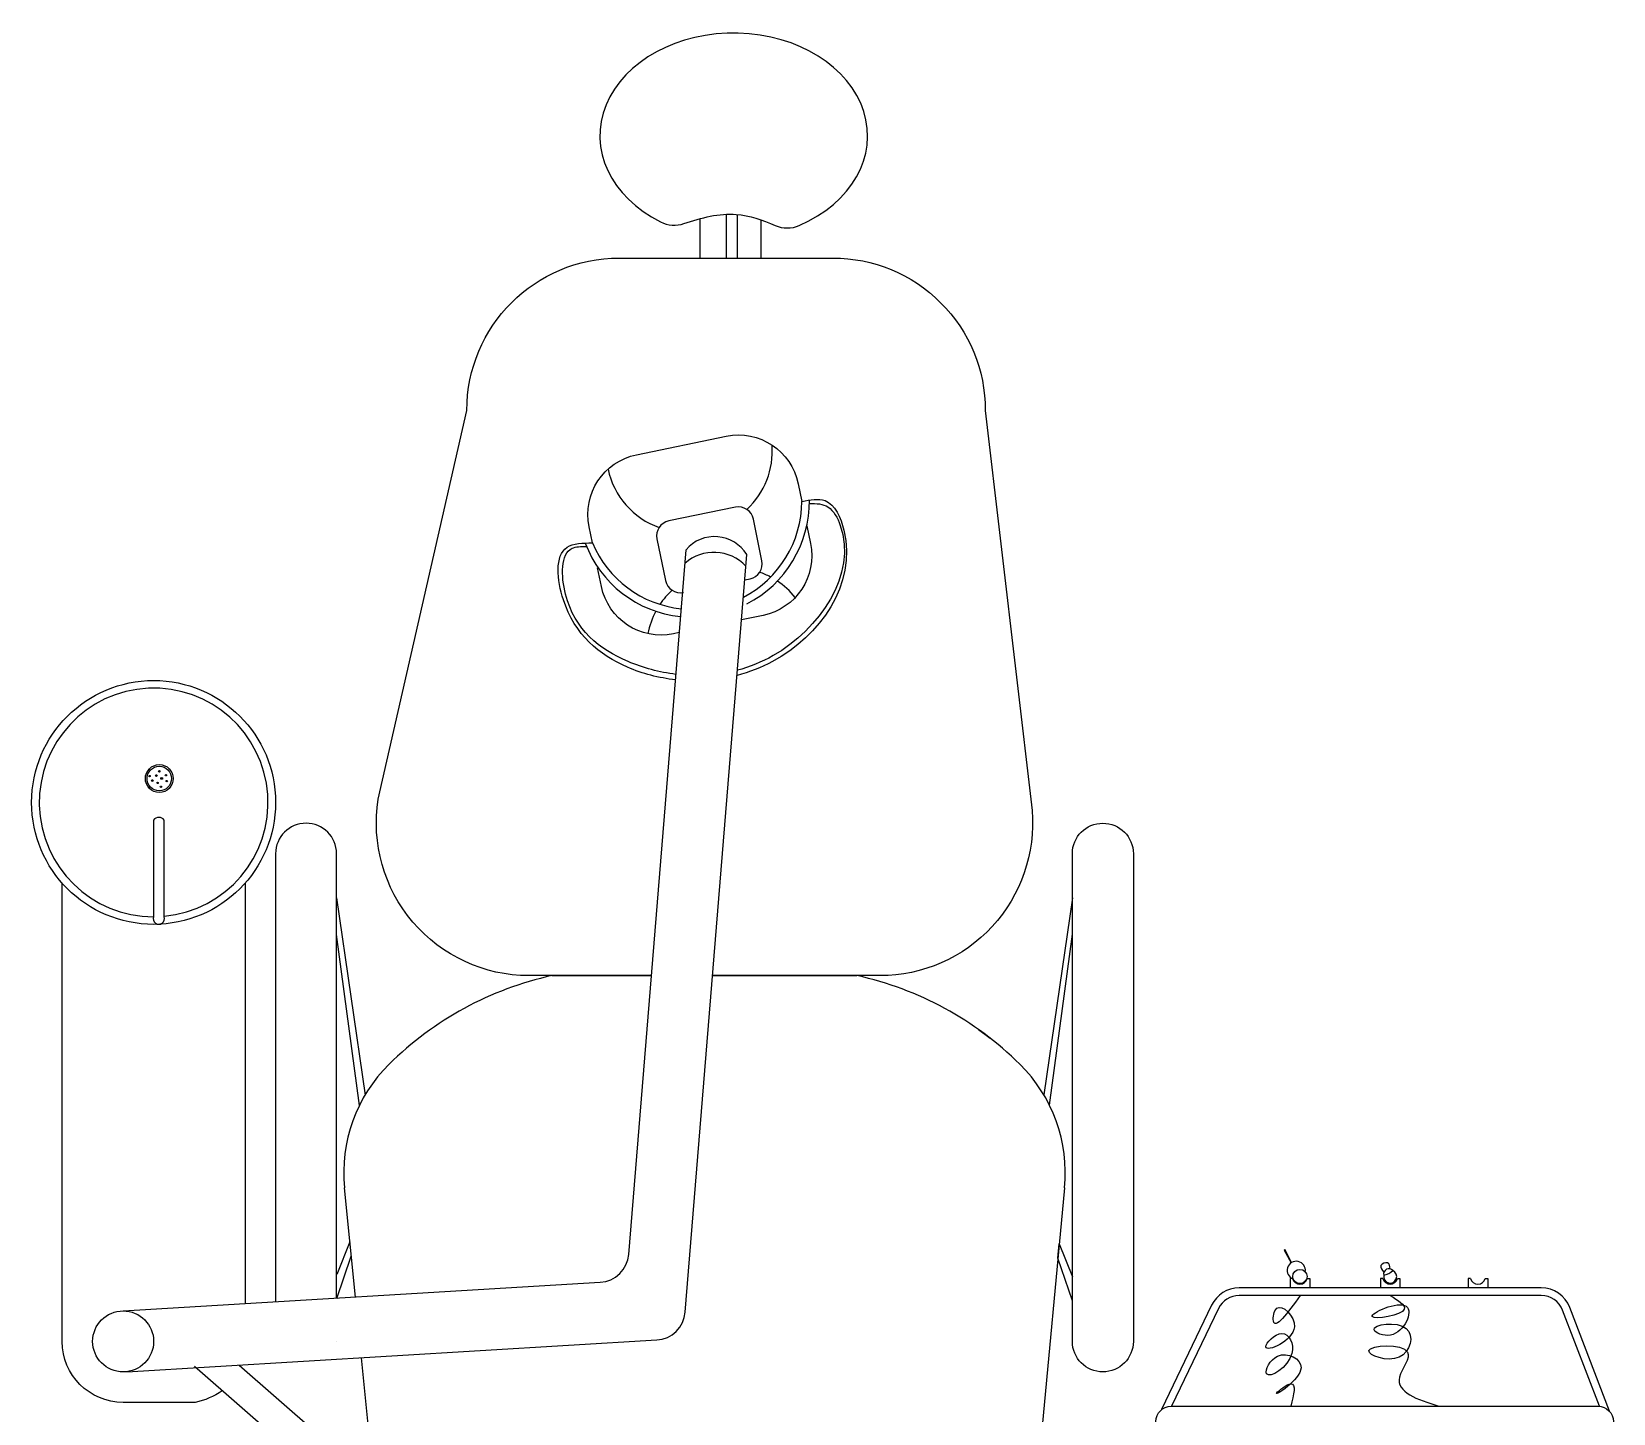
# Model space of a CAD drawing. Header units: metres. Extents: x 3586 to 7307, y 3108 to 6437.
# Drawn here: x 4053.3027 to 4053.4462, y 3261.912 to 3262.0374 of the extents above; entities that cross this region are included whole.
import ezdxf

# ---------------------------------------------------------------- set-up
doc = ezdxf.new("R2010")
doc.units = ezdxf.units.M
doc.layers.add('FURNITURE', color=40, linetype='Continuous')

msp = doc.modelspace()

# ---------------------------------------------------------------- linework, layer by layer
at = {"layer": 'FURNITURE'}
for p, q in [((4053.363286448718, 3262.020459524453), (4053.363286448718, 3262.016897824396)), ((4053.365681156031, 3262.02087693914), (4053.365681156031, 3262.016897824396)), ((4053.366673947228, 3262.020858677155), (4053.366673947228, 3262.016897824396)), ((4053.368844897208, 3262.020354151356), (4053.368844897208, 3262.016897824396)), ((4053.35685181042, 3261.926465276269), (4053.362047107593, 3261.990425071707)), ((4053.361978863648, 3261.921229197124), (4053.367563080759, 3261.989977022748)), ((4053.330346657454, 3261.95881464326), (4053.332928396883, 3261.940923012653)), ((4053.397098130049, 3261.958830625341), (4053.394516390619, 3261.940938994734)), ((4053.332418028462, 3261.939981646967), (4053.330346657454, 3261.955507416308)), ((4053.395026759041, 3261.939997629048), (4053.397098130049, 3261.955523398388)), ((4053.349887043233, 3261.951764502659), (4053.358906804475, 3261.951764502659)), ((4053.364459171557, 3261.951764502659), (4053.37755774427, 3261.951764502659)), ((4053.388595721037, 3261.946866665784), (4053.389646399443, 3261.946085341309)), ((4053.332051178941, 3261.922592887799), (4053.331060225372, 3261.93250242349)), ((4053.396384562131, 3261.93250242349), (4053.391445927836, 3261.879833933127)), ((4053.331549610186, 3261.927608575344), (4053.330353614757, 3261.924638455864)), ((4053.395778740417, 3261.926103542977), (4053.395902134619, 3261.927406871559)), ((4053.395902134619, 3261.927406871559), (4053.397098130049, 3261.924436752079)), ((4053.416374172753, 3261.926917253714), (4053.416315500725, 3261.926854797402)), ((4053.416984955205, 3261.925718660606), (4053.416374172753, 3261.926917253714)), ((4053.330353614757, 3261.922449852342), (4053.331673004388, 3261.926305246762)), ((4053.397098130049, 3261.922248148556), (4053.395778740417, 3261.926103542977)), ((4053.416315500725, 3261.926854797402), (4053.416936890351, 3261.925687517479)), ((4053.417079016501, 3261.924267177671), (4053.416854545286, 3261.924267177671)), ((4053.416854545286, 3261.924267177671), (4053.416854545286, 3261.923421758627)), ((4053.418409673302, 3261.924267177671), (4053.418634144517, 3261.924267177671)), ((4053.418634144517, 3261.924267177671), (4053.418634144517, 3261.923421758627)), ((4053.425265969476, 3261.924267177671), (4053.425041498261, 3261.924267177671)), ((4053.425041498261, 3261.924267177671), (4053.425041498261, 3261.923421758627)), ((4053.426596626276, 3261.924267177671), (4053.426821097491, 3261.924267177671)), ((4053.426821097491, 3261.924267177671), (4053.426821097491, 3261.923421758627)), ((4053.433230210629, 3261.924267177671), (4053.433005739414, 3261.924267177671)), ((4053.433005739414, 3261.924267177671), (4053.433005739414, 3261.923421758627)), ((4053.434560867429, 3261.924267177671), (4053.434785338645, 3261.924267177671)), ((4053.434785338645, 3261.924267177671), (4053.434785338645, 3261.923421758627)), ((4053.310977166728, 3261.921326731518), (4053.354259774047, 3261.923927211416)), ((4053.439636355336, 3261.923421758627), (4053.412226240417, 3261.923421758627)), ((4053.439636355336, 3261.922729991101), (4053.412226240417, 3261.922729991101)), ((4053.409730536242, 3261.921849735649), (4053.405193585797, 3261.912374890748)), ((4053.410354462286, 3261.921550973867), (4053.406106946582, 3261.912680576671)), ((4053.444914661671, 3261.912675815747), (4053.441574370202, 3261.921396968231)), ((4053.44582952707, 3261.912221275753), (4053.442220375158, 3261.921644394801)), ((4053.311309067149, 3261.915802552851), (4053.359386827275, 3261.918691132271)), ((4053.336051692714, 3261.882587750066), (4053.332602279821, 3261.917081879004))]:
    msp.add_line(p, q, dxfattribs=at)
for points in [[(4053.358906804475, 3261.951764502659), (4053.347790283162, 3261.951764502659, -0.4613092169041597), (4053.334127438027, 3261.96777783086), (4053.342161060149, 3262.003062473878, -0.414213562373095), (4053.355996410668, 3262.016897824396), (4053.375365901394, 3262.016897824396, -0.414213562373095), (4053.389201251913, 3262.003062473878), (4053.393443049423, 3261.966736932099, -0.4385231643799427), (4053.37965450434, 3261.951764502659), (4053.364459171557, 3261.951764502659)], [(4053.353556268893, 3261.991043204665), (4053.353253869257, 3261.992513715465, -0.414213562373095), (4053.357559849802, 3261.999049153264), (4053.365690913559, 3262.000721246203, -0.414213562373095), (4053.372226351358, 3261.996415265658), (4053.372557419442, 3261.994805345753)], [(4053.367377337427, 3261.987690318993), (4053.367857375933, 3261.98778903535, 0.414213562373095), (4053.368933871069, 3261.9894228948), (4053.368157756814, 3261.993196987939, 0.4142135623730906), (4053.366523897364, 3261.994273483076), (4053.360485827606, 3261.993031798825, 0.414213562373095), (4053.35940933247, 3261.991397939375), (4053.360185446725, 3261.987623846236, 0.4142135623730919), (4053.361819306174, 3261.986547351099)], [(4053.37301155047, 3261.992596994618), (4053.373341079984, 3261.990994556486, -0.414213562373095), (4053.369035099439, 3261.984459118688), (4053.367082254952, 3261.984057530707)], [(4053.361435566477, 3261.982896331113), (4053.360904035681, 3261.982787025748, -0.414213562373095), (4053.354368597883, 3261.987093006293), (4053.354019142885, 3261.988792338192)], [(4053.330346657454, 3261.922490477752), (4053.330346657454, 3261.962832783074, 0.414213562373095), (4053.327579587351, 3261.965599853178), (4053.327579587351, 3261.965599853178, 0.414213562373095), (4053.324812517247, 3261.962832783074), (4053.324812517247, 3261.922157978828)], [(4053.319956300345, 3261.914084765124, -0.1002618610818657), (4053.317507508887, 3261.913019690323), (4053.310977166728, 3261.913025521207, -0.4142135623730929), (4053.305443026521, 3261.918559661414), (4053.305443026521, 3261.960161481487)], [(4053.330346599184, 3261.918541704, 0.001622434133102685), (4053.330346657454, 3261.918559661414)], [(4053.419872802301, 3261.886393410686), (4053.406061001785, 3261.886393410686, -0.414213562373095), (4053.404677466733, 3261.887776945738), (4053.404677466733, 3261.911297041619, -0.414213562373095), (4053.406061001785, 3261.912680576671), (4053.444799983237, 3261.912680576671, -0.414213562373095), (4053.446183518289, 3261.911297041619), (4053.446183518289, 3261.887776945738, -0.414213562373095), (4053.444799983237, 3261.886393410686), (4053.425430492511, 3261.886393410686)]]:
    msp.add_lwpolyline(points, format="xyb", dxfattribs=at)
for points in [[(4053.313744236832, 3261.965880480806), (4053.313744236832, 3261.965880480806), (4053.313744236832, 3261.957105947953)], [(4053.314702277425, 3261.957105947953), (4053.314702277425, 3261.965880480806)], [(4053.322045447143, 3261.960161481487), (4053.322045447143, 3261.921991729366)], [(4053.321495490062, 3261.91641456746), (4053.370681474255, 3261.873411752465), (4053.368861651374, 3261.871327304902), (4053.317440371986, 3261.916284416173)]]:
    msp.add_lwpolyline(points, dxfattribs=at)
msp.add_lwpolyline([(4053.399865200152, 3261.91579259131), (4053.399865200152, 3261.91579259131, -0.414213562373095), (4053.397098130049, 3261.918559661414), (4053.397098130049, 3261.962832783074, -0.414213562373095), (4053.399865200152, 3261.965599853178), (4053.399865200152, 3261.965599853178, -0.414213562373095), (4053.402632270256, 3261.962832783074), (4053.402632270256, 3261.918559661414, -0.414213562373095)], format="xyb", close=True, dxfattribs=at)
for centre, radius in [((4053.313744236832, 3261.967482460842), 0.01106828041485107), ((4053.314258837844, 3261.969653600431), 0.001262798383219604), ((4053.314258837844, 3261.969653600431), 0.001112903233597793), ((4053.313371376471, 3261.969877370619), 6.18496248339021e-05), ((4053.313990325046, 3261.969926848152), 7.42217165413874e-05), ((4053.314262650399, 3261.970310307159), 7.421088283534634e-05), ((4053.314856845539, 3261.969951592335), 6.184962483264378e-05), ((4053.313618948388, 3261.969469189095), 7.421088283534634e-05), ((4053.314101734287, 3261.969258906871), 6.18496248339021e-05), ((4053.314411189794, 3261.968912564139), 6.184962483264378e-05), ((4053.314473092164, 3261.969667099228), 8.658297454283165e-05), ((4053.314931105846, 3261.969419711562), 6.184962483264378e-05), ((4053.417744344902, 3261.924452669069), 0.0006490831066424292), ((4053.310977166728, 3261.918559661414), 0.002767070103712768)]:
    msp.add_circle(centre, radius, dxfattribs=at)
for centre, radius, start, end in [((4053.360985195445, 3262.022645140889), 0.002767070103712768, 243.3969229890398, 288.4930061833443), ((4053.371225814646, 3262.022391965752), 0.002767070103712768, 246.9532115033562, 293.3283651055361), ((4053.362698688688, 3261.999347013831), 0.007174801324011956, 312.6937734213818, 4.594906604993318), ((4053.361998629902, 3261.999203051935), 0.007174801324011954, 191.7394174449485, 250.5471347965382), ((4053.362708762082, 3261.994856385884), 0.00984878961594367, 297.4547445666432, 359.7030704021763), ((4053.362720534975, 3261.994843772833), 0.01052393675857049, 297.4346958419684, 0.4576688377134297), ((4053.364641350501, 3261.988185183332), 0.003427418298571668, 31.51996643946987, 139.1924329685775), ((4053.362567381036, 3261.994620740711), 0.01030705549783149, 200.4152189479113, 264.2594506956655), ((4053.362674240683, 3261.99489337086), 0.009897534504843045, 202.8924495843157, 263.8317063188306), ((4053.364576911301, 3261.986215677352), 0.003964954231493292, 42.99010903287792, 131.5676658824858), ((4053.366344573637, 3261.98161778224), 0.007174801324011956, 61.88149007284366, 70.5471347965382), ((4053.366344573637, 3261.98161778224), 0.007174801324011956, 38.5697173279631, 56.2014250207903), ((4053.36564451485, 3261.981473820344), 0.007174801324011954, 132.6937734213818, 146.2496482663325), ((4053.36564451485, 3261.981473820344), 0.007174801324011954, 152.0006803974424, 169.3142103947028), ((4053.313744236832, 3261.967482460842), 0.01037651288892288, 275.2975378623593, 270), ((4053.314223257128, 3261.965547592652), 0.0005833309242649583, 34.79680404452861, 145.2031959554714), ((4053.314223257128, 3261.956933118671), 0.0005092449362269789, 160.160687573849, 19.839312426151), ((4053.356434942507, 3261.922121124908), 0.03035794507886113, 102.4559998208455, 134.6323405184915), ((4053.371009844996, 3261.922121124908), 0.03035794507886154, 45.3676594815085, 77.5440001791545), ((4053.344826913677, 3261.933879092321), 0.01383535051856384, 134.6323405184915, 185.7105931403104), ((4053.382617873825, 3261.933879092321), 0.01383535051856384, 354.2894068596895, 45.3676594815085), ((4053.354093823838, 3261.926689300749), 0.002767070103712768, 273.4382778246156, 355.3561997033105), ((4053.417410460748, 3261.925009293046), 0.0008271984666012226, 351.3731822627652, 250.5406709176142), ((4053.417744344902, 3261.924452669069), 0.0006907017727465518, 195.5782976195789, 344.4217023804212), ((4053.425931297876, 3261.924452669069), 0.0006907017727465518, 195.5782976195789, 344.4217023804212), ((4053.425818760603, 3261.92467766227), 0.0004816098950606784, 39.67360783095654, 193.473065369068), ((4053.425931297876, 3261.924452669069), 0.0005917405789961559, 169.012394671128, 64.1342785155521), ((4053.425095562908, 3261.92612353491), 0.001578785659908377, 279.2891194568306, 313.8575537444075), ((4053.433895539029, 3261.924452669069), 0.0006907017727465518, 195.5782976195789, 344.4217023804212), ((4053.412226240417, 3261.920654688523), 0.002767070103712768, 90, 154.4129587988763), ((4053.412226240417, 3261.920654688523), 0.002075302577784576, 90, 154.4129587988763), ((4053.439636355336, 3261.920654688523), 0.002767070103712768, 20.95735587220262, 90), ((4053.439636355336, 3261.920654688523), 0.002075302577784576, 20.95735587220262, 90), ((4053.359220877065, 3261.921453221604), 0.002767070103712768, 273.4382778246156, 355.3561997033105)]:
    msp.add_arc(centre, radius, start, end, dxfattribs=at)
msp.add_ellipse((4053.366377570878, 3262.027986074334), major_axis=(0.01214313775020681, 1.840931674342657e-16), ratio=0.7682553326103604, start_param=-1.059285913779378, end_param=4.134675388560524, dxfattribs=at)
for points, knots in [([(4053.361862879359, 3262.0200209557), (4053.363458969764, 3262.020554783449), (4053.366263302918, 3262.021323721987), (4053.368973653756, 3262.020343043931), (4053.370142554585, 3262.019845748047)], [0.3680470319351696, 0.3680470319351696, 0.3680470319351696, 0.3680470319351696, 2.122711473779143, 3.461157338064627, 3.461157338064627, 3.461157338064627, 3.461157338064627]), ([(4053.372571408916, 3261.994808222585), (4053.373320212722, 3261.99495211185), (4053.375211891615, 3261.995315614657), (4053.378355133864, 3261.988317433187), (4053.373349952902, 3261.981458031654), (4053.367783412182, 3261.979302996176), (4053.366672495636, 3261.979012944959)], [0, 0, 0, 0, 0.755011951314494, 1.907362329555195, 6.803176245936149, 7.990880662553415, 7.990880662553415, 7.990880662553415, 7.990880662553415]), ([(4053.372557419442, 3261.994805345753), (4053.373320212722, 3261.99495211185), (4053.375211891615, 3261.995315614657), (4053.378355133864, 3261.988317433187), (4053.373349952902, 3261.981458031654), (4053.367783412182, 3261.979302996176), (4053.366672495636, 3261.979012944959)], [0, 0, 0, 0, 0.755011951314494, 1.907362329555195, 6.803176245936149, 7.990880662553407, 7.990880662553407, 7.990880662553407, 7.990880662553407]), ([(4053.373242168925, 3261.994623627601), (4053.373883141315, 3261.994630953185), (4053.375151226062, 3261.994543942544), (4053.378111648264, 3261.988907079826), (4053.373299025075, 3261.98198729769), (4053.367819596029, 3261.979771598256), (4053.366709968628, 3261.979474278515)], [0.2166825932609423, 0.2166825932609423, 0.2166825932609423, 0.2166825932609423, 0.8446299327645251, 1.568157391223777, 6.375295423949598, 7.565527450244566, 7.565527450244566, 7.565527450244566, 7.565527450244566]), ([(4053.361087766562, 3261.978614533427), (4053.359579950419, 3261.978780935259), (4053.355320402896, 3261.979895335204), (4053.350722594834, 3261.983736706528), (4053.350011966733, 3261.990976368023), (4053.352681104336, 3261.991026701259), (4053.353558699473, 3261.9910432505)], [9.955081784592334, 9.955081784592334, 9.955081784592334, 9.955081784592334, 11.56094486285988, 14.61337736781832, 16.34258949741819, 17.18965183869164, 17.18965183869164, 17.18965183869164, 17.18965183869164]), ([(4053.361087766562, 3261.978614533427), (4053.359579950419, 3261.978780935259), (4053.355320402896, 3261.979895335204), (4053.350722594834, 3261.983736706528), (4053.350011966733, 3261.990976368023), (4053.352681104336, 3261.991026701259), (4053.353558699473, 3261.9910432505)], [9.955081784592315, 9.955081784592315, 9.955081784592315, 9.955081784592315, 11.56094486285988, 14.61337736781832, 16.34258949741819, 17.18965183869164, 17.18965183869164, 17.18965183869164, 17.18965183869164]), ([(4053.36112777734, 3261.979107109908), (4053.359630266209, 3261.979291080803), (4053.355401461199, 3261.980446294748), (4053.350800004138, 3261.984016231685), (4053.350635555349, 3261.990690003246), (4053.352485924128, 3261.990716449843), (4053.353033327923, 3261.990704463873)], [9.535921631124316, 9.535921631124316, 9.535921631124316, 9.535921631124316, 11.13306404087333, 14.14780762739664, 15.6690750896331, 16.1447235434153, 16.1447235434153, 16.1447235434153, 16.1447235434153])]:
    msp.add_open_spline(points, degree=3, knots=knots, dxfattribs=at)
for points in [[(4053.425947562688, 3261.925141729198), (4053.425697635015, 3261.925682503794), (4053.425090819004, 3261.925441887195), (4053.425369066152, 3261.924850065841)], [(4053.417771389626, 3261.922729991101), (4053.415336199974, 3261.920424191479), (4053.415640603376, 3261.921564807331), (4053.417238683673, 3261.919891909859), (4053.414651311101, 3261.918066928829), (4053.416097208479, 3261.919283575627), (4053.417010399903, 3261.91745860543), (4053.414727411952, 3261.9156336244), (4053.415716704226, 3261.917230480093), (4053.417847490477, 3261.91616590602), (4053.415640603376, 3261.913884685149), (4053.416934299053, 3261.914721133885), (4053.416934299053, 3261.912680576671)], [(4053.425931297876, 3261.922729991101), (4053.427216515587, 3261.921493369877), (4053.424302202343, 3261.920808170504), (4053.427387949092, 3261.921750312871), (4053.425973641456, 3261.919138013959), (4053.424473635848, 3261.919609085143), (4053.427387949092, 3261.919737551223), (4053.426745092229, 3261.917125252311), (4053.424002193709, 3261.917724800408), (4053.427516524221, 3261.917596323495), (4053.426787950605, 3261.915326618853), (4053.430358887229, 3261.912680576671)]]:
    msp.add_spline(points, degree=3, dxfattribs=at)

doc.saveas('drawing.dxf')
